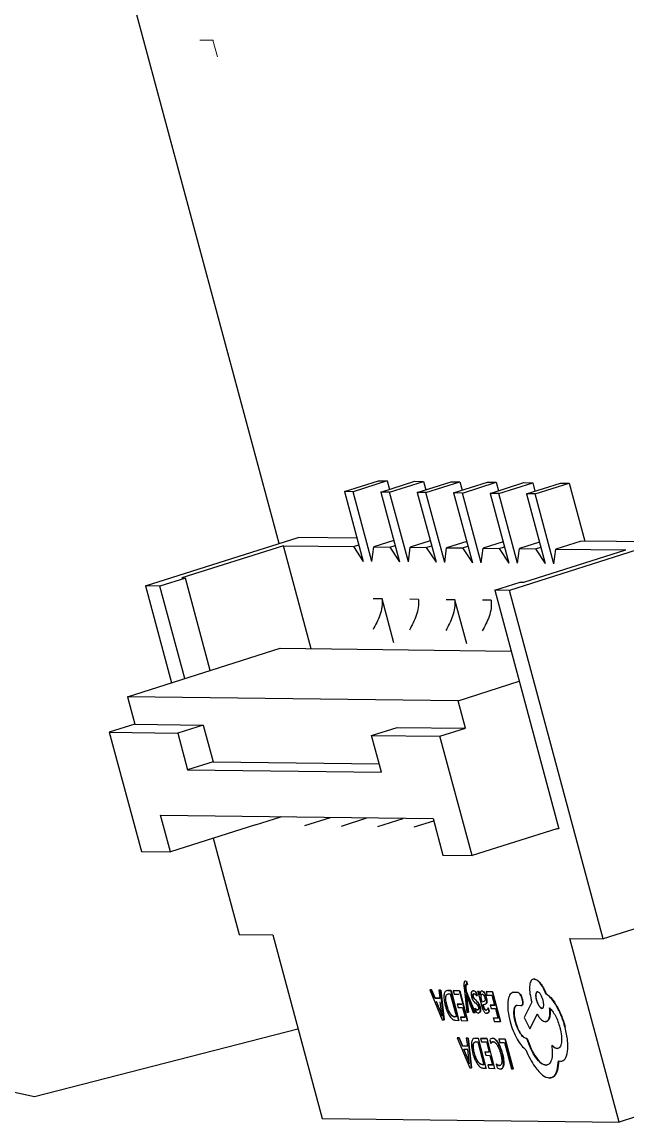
# Model space of a CAD drawing. Header units: millimetres. Extents: x 15 to 1184, y 5 to 836.
# Drawn here: x 775.05 to 778.21, y 663.12 to 668.87 of the extents above; entities that cross this region are included whole.
import ezdxf

# ---------------------------------------------------------------- set-up
doc = ezdxf.new("R2010")
doc.units = ezdxf.units.MM
doc.header["$PDSIZE"] = -1
doc.layers.get('0').update_dxf_attribs({"lineweight": 18})

msp = doc.modelspace()

# ---------------------------------------------------------------- linework, layer by layer
at = {"color": 7, "linetype": 'Continuous', "lineweight": 25}
for p, q in [((776.3925, 666.143), (775.4284, 669.7243)), ((776.7335, 666.4143), (776.911, 666.4706)), ((776.9567, 666.47), (776.7792, 666.4138)), ((776.911, 666.4706), (776.9567, 666.47)), ((776.9239, 666.412), (777.1015, 666.4683)), ((776.9567, 666.47), (776.9685, 666.4262)), ((776.9696, 666.4115), (777.1472, 666.4677)), ((777.1015, 666.4683), (777.1472, 666.4677)), ((777.1143, 666.4097), (777.2919, 666.4659)), ((777.1472, 666.4677), (777.159, 666.4238)), ((777.16, 666.4091), (777.3376, 666.4654)), ((777.2919, 666.4659), (777.3376, 666.4654)), ((777.3048, 666.4074), (777.4823, 666.4636)), ((777.3376, 666.4654), (777.3494, 666.4215)), ((777.3505, 666.4068), (777.528, 666.4631)), ((777.4823, 666.4636), (777.528, 666.4631)), ((777.4952, 666.405), (777.6728, 666.4613)), ((777.528, 666.4631), (777.5399, 666.4192)), ((777.5409, 666.4045), (777.7185, 666.4607)), ((777.6728, 666.4613), (777.7185, 666.4607)), ((777.6857, 666.4027), (777.8632, 666.459)), ((777.7185, 666.4607), (777.7303, 666.4168)), ((777.7314, 666.4021), (777.9089, 666.4584)), ((777.8632, 666.459), (777.9089, 666.4584)), ((777.9089, 666.4584), (777.9904, 666.1559)), ((776.7335, 666.4143), (776.8316, 666.0497)), ((776.7792, 666.4138), (776.7335, 666.4143)), ((776.8773, 666.0491), (776.7792, 666.4138)), ((776.9239, 666.412), (777.0221, 666.0474)), ((776.9696, 666.4115), (776.9239, 666.412)), ((777.0678, 666.0468), (776.9696, 666.4115)), ((777.1143, 666.4097), (777.2125, 666.045)), ((777.16, 666.4091), (777.1143, 666.4097)), ((777.2582, 666.0445), (777.16, 666.4091)), ((777.3048, 666.4074), (777.4029, 666.0427)), ((777.3505, 666.4068), (777.3048, 666.4074)), ((777.4487, 666.0421), (777.3505, 666.4068)), ((777.4952, 666.405), (777.5934, 666.0404)), ((777.5409, 666.4045), (777.4952, 666.405)), ((777.6391, 666.0398), (777.5409, 666.4045)), ((777.6857, 666.4027), (777.7838, 666.038)), ((777.7314, 666.4021), (777.6857, 666.4027)), ((777.8295, 666.0375), (777.7314, 666.4021)), ((775.6919, 665.9211), (776.4909, 666.1742)), ((776.4148, 666.1313), (775.8822, 665.9626)), ((776.5598, 665.5929), (776.4148, 666.1313)), ((776.4148, 666.1313), (776.7805, 666.1268)), ((776.7991, 666.1704), (776.4909, 666.1742)), ((776.7805, 666.1268), (776.8085, 666.1357)), ((776.9921, 666.1588), (776.8871, 666.1255)), ((776.9709, 666.1245), (776.9989, 666.1334)), ((777.1825, 666.1564), (777.0776, 666.1232)), ((777.1614, 666.1222), (777.1894, 666.131)), ((777.373, 666.1541), (777.268, 666.1209)), ((777.3518, 666.1198), (777.3798, 666.1287)), ((777.5634, 666.1518), (777.4585, 666.1185)), ((778.3953, 666.1509), (777.5963, 665.8978)), ((777.7538, 666.1495), (777.6489, 666.1162)), ((777.9725, 666.1561), (777.8393, 666.1139)), ((778.3953, 666.1509), (777.9725, 666.1561)), ((776.7805, 666.1268), (776.8316, 666.0497)), ((776.8773, 666.0491), (776.8871, 666.1255)), ((776.8871, 666.1255), (776.9709, 666.1245)), ((776.9709, 666.1245), (777.0221, 666.0474)), ((777.0678, 666.0468), (777.0776, 666.1232)), ((777.0776, 666.1232), (777.1614, 666.1222)), ((777.1614, 666.1222), (777.2125, 666.045)), ((777.2582, 666.0445), (777.268, 666.1209)), ((777.268, 666.1209), (777.3518, 666.1198)), ((777.3518, 666.1198), (777.4029, 666.0427)), ((777.4487, 666.0421), (777.4585, 666.1185)), ((777.4585, 666.1185), (777.5423, 666.1175)), ((777.5423, 666.1175), (777.5702, 666.1264)), ((777.5423, 666.1175), (777.5934, 666.0404)), ((777.6391, 666.0398), (777.6489, 666.1162)), ((777.6489, 666.1162), (777.7327, 666.1152)), ((777.6723, 665.9407), (778.205, 666.1094)), ((777.7327, 666.1152), (777.7607, 666.1241)), ((777.7327, 666.1152), (777.7838, 666.038)), ((777.8295, 666.0375), (777.8393, 666.1139)), ((777.8393, 666.1139), (778.205, 666.1094)), ((775.9012, 665.9623), (775.768, 665.9201)), ((775.8822, 665.9626), (775.9012, 665.9623)), ((776.0313, 665.4792), (775.9012, 665.9623)), ((775.6919, 665.9211), (775.8281, 665.4149)), ((775.768, 665.9201), (775.6919, 665.9211)), ((775.8981, 665.437), (775.768, 665.9201)), ((777.5201, 665.8987), (777.6533, 665.9409)), ((777.5201, 665.8987), (777.8559, 664.6512)), ((777.5963, 665.8978), (777.5201, 665.8987)), ((778.0871, 664.0745), (777.5963, 665.8978)), ((777.6533, 665.9409), (777.6723, 665.9407)), ((776.9301, 665.8531), (776.8844, 665.8536)), ((776.992, 665.623), (776.9301, 665.8531)), ((777.1206, 665.8508), (777.0748, 665.8513)), ((777.311, 665.8484), (777.2653, 665.849)), ((777.3729, 665.6184), (777.311, 665.8484)), ((777.5014, 665.8461), (777.4557, 665.8467)), ((775.5973, 665.3418), (776.3964, 665.5949)), ((776.3964, 665.5949), (777.6059, 665.5801)), ((777.3277, 665.3206), (777.6484, 665.4222)), ((777.3277, 665.3206), (775.5973, 665.3418)), ((775.5973, 665.3418), (775.6361, 665.1978)), ((777.3664, 665.1767), (777.3277, 665.3206)), ((775.6361, 665.1978), (775.5029, 665.1556)), ((775.5029, 665.1556), (775.6708, 664.5319)), ((775.5029, 665.1556), (775.8609, 665.1513)), ((775.6361, 665.1978), (775.9941, 665.1934)), ((775.9941, 665.1934), (775.8609, 665.1513)), ((775.8609, 665.1513), (775.9126, 664.9593)), ((775.9941, 665.1934), (776.0458, 665.0015)), ((776.8752, 665.1389), (777.0084, 665.181)), ((777.0084, 665.181), (777.3664, 665.1767)), ((777.2332, 665.1345), (777.3664, 665.1767)), ((776.9269, 664.9469), (776.8752, 665.1389)), ((776.8752, 665.1389), (777.2332, 665.1345)), ((777.4012, 664.5107), (777.2332, 665.1345)), ((776.0458, 665.0015), (775.9126, 664.9593)), ((776.0458, 665.0015), (776.9151, 664.9909)), ((775.9126, 664.9593), (776.9269, 664.9469)), ((775.7715, 664.7219), (777.1971, 664.7045)), ((775.8232, 664.53), (775.7715, 664.7219)), ((776.2671, 664.6706), (776.4003, 664.7128)), ((776.4003, 664.7128), (776.4046, 664.7142)), ((776.4691, 664.712), (776.4003, 664.7128)), ((776.5267, 664.6675), (776.6598, 664.7096)), ((776.7171, 664.6651), (776.8503, 664.7073)), ((776.9075, 664.6628), (777.0407, 664.705)), ((777.098, 664.6605), (777.2003, 664.6929)), ((777.1971, 664.7045), (777.2488, 664.5126)), ((776.2671, 664.6706), (775.8232, 664.53)), ((777.8451, 664.6513), (777.4012, 664.5107)), ((777.8451, 664.6513), (777.855, 664.6545)), ((777.8559, 664.6512), (777.8451, 664.6513)), ((776.0472, 664.601), (776.1827, 664.0978)), ((775.6708, 664.5319), (775.8232, 664.53)), ((777.2488, 664.5126), (777.4012, 664.5107)), ((778.8861, 664.3276), (778.0871, 664.0745)), ((776.1827, 664.0978), (776.3579, 664.0956)), ((776.3579, 664.0956), (776.6162, 663.136)), ((777.9119, 664.0766), (778.0871, 664.0745)), ((778.1702, 663.117), (777.9119, 664.0766)), ((777.3651, 663.8544), (777.3642, 663.8541)), ((777.3713, 663.8526), (777.3659, 663.8543)), ((777.3709, 663.8376), (777.376, 663.8352)), ((777.376, 663.8352), (777.3713, 663.8526)), ((777.3722, 663.8529), (777.3768, 663.8355)), ((777.7256, 663.8647), (777.7264, 663.865)), ((777.18, 663.8078), (777.1809, 663.8081)), ((777.18, 663.8078), (777.2453, 663.651)), ((777.1889, 663.8075), (777.18, 663.8078)), ((777.1809, 663.8081), (777.1897, 663.8078)), ((777.1889, 663.8075), (777.1897, 663.8078)), ((777.2066, 663.7647), (777.1889, 663.8075)), ((777.1897, 663.8078), (777.2075, 663.7649)), ((777.2271, 663.8064), (777.228, 663.8067)), ((777.2271, 663.8064), (777.2325, 663.7639)), ((777.236, 663.8061), (777.2271, 663.8064)), ((777.228, 663.8067), (777.2369, 663.8064)), ((777.236, 663.8061), (777.2369, 663.8064)), ((777.2539, 663.6507), (777.236, 663.8061)), ((777.2369, 663.8064), (777.2548, 663.651)), ((777.2636, 663.7715), (777.2645, 663.7718)), ((777.2739, 663.8053), (777.273, 663.805)), ((777.2901, 663.8045), (777.273, 663.805)), ((777.2739, 663.8053), (777.291, 663.8048)), ((777.2778, 663.7872), (777.2869, 663.787)), ((777.2869, 663.787), (777.3189, 663.6666)), ((777.2901, 663.8045), (777.291, 663.8048)), ((777.3317, 663.6484), (777.2901, 663.8045)), ((777.291, 663.8048), (777.3326, 663.6487)), ((777.3019, 663.8042), (777.3028, 663.8044)), ((777.3354, 663.8032), (777.3019, 663.8042)), ((777.3019, 663.8042), (777.3067, 663.7864)), ((777.3028, 663.8044), (777.3363, 663.8034)), ((777.3067, 663.7864), (777.3321, 663.7856)), ((777.3354, 663.8032), (777.3363, 663.8034)), ((777.377, 663.647), (777.3354, 663.8032)), ((777.3363, 663.8034), (777.3779, 663.6473)), ((777.3595, 663.8191), (777.3735, 663.6914)), ((777.3671, 663.8221), (777.368, 663.8224)), ((777.3691, 663.8019), (777.3671, 663.8221)), ((777.368, 663.8224), (777.37, 663.8022)), ((777.3691, 663.8019), (777.37, 663.8022)), ((777.4162, 663.6901), (777.3691, 663.8019)), ((777.3714, 663.7748), (777.3699, 663.7838)), ((777.37, 663.8022), (777.4171, 663.6904)), ((777.3701, 663.7837), (777.3735, 663.7745)), ((777.3708, 663.784), (777.3723, 663.775)), ((777.3714, 663.7748), (777.3723, 663.775)), ((777.3816, 663.6912), (777.3714, 663.7748)), ((777.3723, 663.775), (777.3825, 663.6914)), ((777.3735, 663.7745), (777.4075, 663.6904)), ((777.4061, 663.7728), (777.407, 663.7731)), ((777.4078, 663.8036), (777.4087, 663.8039)), ((777.4113, 663.7877), (777.4122, 663.7879)), ((777.4216, 663.7967), (777.4225, 663.797)), ((777.427, 663.7765), (777.4216, 663.7967)), ((777.4225, 663.797), (777.4279, 663.7768)), ((777.4279, 663.7768), (777.427, 663.7765)), ((777.4312, 663.8003), (777.432, 663.8006)), ((777.439, 663.8001), (777.4312, 663.8003)), ((777.4312, 663.8003), (777.4503, 663.7285)), ((777.432, 663.8006), (777.4398, 663.8003)), ((777.439, 663.8001), (777.4398, 663.8003)), ((777.4435, 663.7828), (777.439, 663.8001)), ((777.4398, 663.8003), (777.4444, 663.7831)), ((777.4483, 663.7774), (777.4492, 663.7777)), ((777.4521, 663.8023), (777.453, 663.8026)), ((777.4543, 663.7863), (777.4552, 663.7866)), ((777.4647, 663.7932), (777.4656, 663.7935)), ((777.4744, 663.799), (777.4752, 663.7993)), ((777.5078, 663.798), (777.4744, 663.799)), ((777.4744, 663.799), (777.4791, 663.7812)), ((777.4748, 663.7694), (777.4757, 663.7696)), ((777.4752, 663.7993), (777.5087, 663.7983)), ((777.4791, 663.7812), (777.5045, 663.7804)), ((777.5045, 663.7804), (777.5185, 663.7279)), ((777.5078, 663.798), (777.5087, 663.7983)), ((777.5494, 663.6419), (777.5078, 663.798)), ((777.5087, 663.7983), (777.5503, 663.6421)), ((777.6154, 663.7953), (777.6162, 663.7956)), ((777.6415, 663.7945), (777.6154, 663.7953)), ((777.6162, 663.7956), (777.6424, 663.7948)), ((777.6415, 663.7945), (777.6424, 663.7948)), ((777.7446, 663.7984), (777.7437, 663.7981)), ((777.7877, 663.7879), (777.7886, 663.7882)), ((777.2066, 663.7647), (777.2075, 663.7649)), ((777.2325, 663.7639), (777.2066, 663.7647)), ((777.2075, 663.7649), (777.2334, 663.7642)), ((777.2138, 663.7469), (777.2405, 663.6818)), ((777.2413, 663.682), (777.2147, 663.7472)), ((777.2426, 663.6817), (777.2347, 663.7463)), ((777.2691, 663.7263), (777.27, 663.7266)), ((777.3238, 663.7337), (777.3247, 663.734)), ((777.3238, 663.7337), (777.3286, 663.7159)), ((777.3461, 663.7331), (777.3238, 663.7337)), ((777.3247, 663.734), (777.347, 663.7334)), ((777.3286, 663.7159), (777.3509, 663.7152)), ((777.3509, 663.7152), (777.3642, 663.6652)), ((777.411, 663.7622), (777.4118, 663.7625)), ((777.4218, 663.752), (777.411, 663.7622)), ((777.4118, 663.7625), (777.4227, 663.7522)), ((777.4167, 663.7113), (777.4176, 663.7116)), ((777.4167, 663.7113), (777.4218, 663.6923)), ((777.4201, 663.7379), (777.4302, 663.7281)), ((777.4218, 663.752), (777.4227, 663.7522)), ((777.4353, 663.7369), (777.4362, 663.7372)), ((777.4422, 663.7192), (777.4431, 663.7195)), ((777.451, 663.7548), (777.4519, 663.7551)), ((777.4539, 663.7441), (777.451, 663.7548)), ((777.4547, 663.7444), (777.4519, 663.7551)), ((777.4633, 663.7473), (777.4539, 663.7441)), ((777.4578, 663.7292), (777.4698, 663.7334)), ((777.4578, 663.7292), (777.4587, 663.7295)), ((777.4707, 663.7337), (777.4587, 663.7295)), ((777.4698, 663.7334), (777.4707, 663.7337)), ((777.4851, 663.7147), (777.486, 663.7149)), ((777.4902, 663.6957), (777.4851, 663.7147)), ((777.486, 663.7149), (777.4911, 663.6959)), ((777.4963, 663.7286), (777.4972, 663.7289)), ((777.4963, 663.7286), (777.501, 663.7107)), ((777.5185, 663.7279), (777.4963, 663.7286)), ((777.4972, 663.7289), (777.5194, 663.7282)), ((777.6361, 663.7275), (777.6369, 663.7278)), ((777.6361, 663.7275), (777.656, 663.7269)), ((777.656, 663.7269), (777.6589, 663.7257)), ((777.6589, 663.7257), (777.6598, 663.726)), ((777.6635, 663.7597), (777.6644, 663.76)), ((777.7138, 663.7439), (777.6737, 663.6636)), ((777.7109, 663.755), (777.7138, 663.7439)), ((777.7668, 663.7115), (777.7677, 663.7118)), ((777.8373, 663.7336), (777.8382, 663.7339)), ((777.2445, 663.6708), (777.2405, 663.6818)), ((777.2445, 663.6708), (777.2426, 663.6817)), ((777.2876, 663.6821), (777.2885, 663.6824)), ((777.3095, 663.6669), (777.3104, 663.6671)), ((777.3189, 663.6666), (777.3095, 663.6669)), ((777.3188, 663.6669), (777.3104, 663.6671)), ((777.3401, 663.666), (777.341, 663.6662)), ((777.3401, 663.666), (777.3449, 663.648)), ((777.3642, 663.6652), (777.3401, 663.666)), ((777.341, 663.6662), (777.3651, 663.6655)), ((777.3735, 663.6914), (777.3816, 663.6912)), ((777.3825, 663.6914), (777.3816, 663.6912)), ((777.4075, 663.6904), (777.4162, 663.6901)), ((777.4162, 663.6901), (777.4171, 663.6904)), ((777.4218, 663.6923), (777.4336, 663.6871)), ((777.4301, 663.7029), (777.431, 663.7032)), ((777.4436, 663.6956), (777.4445, 663.6958)), ((777.4741, 663.7016), (777.475, 663.7019)), ((777.4911, 663.6959), (777.4902, 663.6957)), ((777.501, 663.7107), (777.5233, 663.71)), ((777.5126, 663.6608), (777.5135, 663.6611)), ((777.5126, 663.6608), (777.5174, 663.6428)), ((777.5366, 663.6601), (777.5126, 663.6608)), ((777.5135, 663.6611), (777.5375, 663.6603)), ((777.5233, 663.71), (777.5366, 663.6601)), ((777.6737, 663.6636), (777.7031, 663.6044)), ((777.7031, 663.6044), (777.7417, 663.6803)), ((777.7426, 663.6806), (777.704, 663.6047)), ((775.1114, 663.2496), (776.4901, 663.6045)), ((777.2453, 663.651), (777.2539, 663.6507)), ((777.2539, 663.6507), (777.2548, 663.651)), ((777.314, 663.6489), (777.3317, 663.6484)), ((777.3317, 663.6484), (777.3326, 663.6487)), ((777.3449, 663.648), (777.377, 663.647)), ((777.377, 663.647), (777.3779, 663.6473)), ((777.5174, 663.6428), (777.5494, 663.6419)), ((777.5494, 663.6419), (777.5503, 663.6421)), ((777.6272, 663.6419), (777.6281, 663.6422)), ((777.7031, 663.6044), (777.704, 663.6047)), ((777.7903, 663.6423), (777.7912, 663.6426)), ((777.3239, 663.5578), (777.3248, 663.5581)), ((777.3239, 663.5578), (777.3892, 663.401)), ((777.3328, 663.5575), (777.3239, 663.5578)), ((777.3248, 663.5581), (777.3337, 663.5578)), ((777.3328, 663.5575), (777.3337, 663.5578)), ((777.3505, 663.5146), (777.3328, 663.5575)), ((777.3337, 663.5578), (777.3514, 663.5149)), ((777.3711, 663.5564), (777.372, 663.5567)), ((777.3711, 663.5564), (777.3765, 663.5139)), ((777.38, 663.5561), (777.3711, 663.5564)), ((777.372, 663.5567), (777.3808, 663.5564)), ((777.38, 663.5561), (777.3808, 663.5564)), ((777.3978, 663.4007), (777.38, 663.5561)), ((777.3808, 663.5564), (777.3987, 663.401)), ((777.4179, 663.5553), (777.417, 663.555)), ((777.4341, 663.5545), (777.417, 663.555)), ((777.4179, 663.5553), (777.435, 663.5548)), ((777.4341, 663.5545), (777.435, 663.5548)), ((777.4757, 663.3984), (777.4341, 663.5545)), ((777.4459, 663.5541), (777.4468, 663.5544)), ((777.4794, 663.5531), (777.4459, 663.5541)), ((777.4459, 663.5541), (777.4506, 663.5363)), ((777.4468, 663.5544), (777.4802, 663.5534)), ((777.4794, 663.5531), (777.4802, 663.5534)), ((777.5209, 663.397), (777.4794, 663.5531)), ((777.4935, 663.5463), (777.4987, 663.527)), ((777.5084, 663.5549), (777.5092, 663.5552)), ((777.541, 663.5513), (777.5419, 663.5516)), ((777.5738, 663.5503), (777.541, 663.5513)), ((777.541, 663.5513), (777.5457, 663.5335)), ((777.5419, 663.5516), (777.5747, 663.5506)), ((777.5738, 663.5503), (777.5747, 663.5506)), ((777.6154, 663.3942), (777.5738, 663.5503)), ((777.5747, 663.5506), (777.6163, 663.3945)), ((777.6848, 663.5543), (777.6857, 663.5546)), ((777.6884, 663.5542), (777.6848, 663.5543)), ((777.6857, 663.5546), (777.6893, 663.5544)), ((777.6884, 663.5542), (777.6893, 663.5544)), ((777.3505, 663.5146), (777.3514, 663.5149)), ((777.3765, 663.5139), (777.3505, 663.5146)), ((777.3514, 663.5149), (777.3774, 663.5141)), ((777.3786, 663.4963), (777.3577, 663.4969)), ((777.3577, 663.4969), (777.3844, 663.4318)), ((777.3853, 663.432), (777.3586, 663.4972)), ((777.3866, 663.4317), (777.3786, 663.4963)), ((777.4076, 663.5215), (777.4085, 663.5218)), ((777.4218, 663.5372), (777.4308, 663.5369)), ((777.4308, 663.5369), (777.4629, 663.4166)), ((777.4506, 663.5363), (777.4761, 663.5356)), ((777.4678, 663.4837), (777.4687, 663.484)), ((777.4678, 663.4837), (777.4725, 663.4659)), ((777.49, 663.4831), (777.4678, 663.4837)), ((777.4687, 663.484), (777.4909, 663.4833)), ((777.4761, 663.5356), (777.49, 663.4831)), ((777.4987, 663.527), (777.4996, 663.5273)), ((777.5354, 663.5329), (777.5363, 663.5332)), ((777.5457, 663.5335), (777.5705, 663.5328)), ((777.5705, 663.5328), (777.6074, 663.3944)), ((777.8183, 663.5183), (777.8191, 663.5186)), ((777.8462, 663.501), (777.847, 663.5013)), ((777.3885, 663.4208), (777.3844, 663.4318)), ((777.3885, 663.4208), (777.3866, 663.4317)), ((777.413, 663.4763), (777.4139, 663.4765)), ((777.4316, 663.4321), (777.4325, 663.4324)), ((777.4725, 663.4659), (777.4948, 663.4652)), ((777.4948, 663.4652), (777.5081, 663.4152)), ((777.5584, 663.4763), (777.5593, 663.4765)), ((777.8471, 663.3886), (777.8536, 663.4369)), ((777.8545, 663.4372), (777.848, 663.3889)), ((777.8536, 663.4369), (777.8643, 663.4344)), ((777.3892, 663.401), (777.3978, 663.4007)), ((777.3978, 663.4007), (777.3987, 663.401)), ((777.4535, 663.4169), (777.4544, 663.4171)), ((777.4629, 663.4166), (777.4535, 663.4169)), ((777.4628, 663.4169), (777.4544, 663.4171)), ((777.4579, 663.3989), (777.4757, 663.3984)), ((777.4757, 663.3984), (777.4766, 663.3987)), ((777.4841, 663.4159), (777.485, 663.4162)), ((777.4841, 663.4159), (777.4889, 663.398)), ((777.5081, 663.4152), (777.4841, 663.4159)), ((777.485, 663.4162), (777.509, 663.4155)), ((777.4889, 663.398), (777.5209, 663.397)), ((777.5209, 663.397), (777.5218, 663.3973)), ((777.5268, 663.4215), (777.5277, 663.4218)), ((777.5268, 663.4215), (777.5324, 663.4004)), ((777.5324, 663.4004), (777.5489, 663.3936)), ((777.5439, 663.4118), (777.5448, 663.4121)), ((777.5656, 663.4159), (777.5665, 663.4162)), ((777.6074, 663.3944), (777.6154, 663.3942)), ((777.6154, 663.3942), (777.6163, 663.3945)), ((777.7873, 663.4136), (777.7882, 663.4138)), ((777.8471, 663.3886), (777.848, 663.3889)), ((778.4628, 663.2097), (778.1702, 663.117)), ((776.6162, 663.136), (778.1702, 663.117))]:
    msp.add_line(p, q, dxfattribs=at)
at = {"color": 7, "linetype": 'Continuous'}
for q in [(775.9765, 668.7761), (776.0683, 668.689)]:
    msp.add_line((776.0451, 668.7753), q, dxfattribs=at)
at = {"color": 7, "linetype": 'Continuous', "lineweight": 25}
msp.add_lwpolyline([(772.5976, 665.9481), (772.826, 665.4832), (773.4039, 664.5202), (774.0046, 663.7975), (774.587, 663.3641), (775.1114, 663.2496)], dxfattribs=at)
for points, knots in [([(776.9301, 665.8531), (776.9304, 665.839), (776.9309, 665.8101), (776.9162, 665.7545), (776.8961, 665.7173), (776.8829, 665.6928)], [0, 0, 0, 0, 0.042025, 0.0860217, 0.1706424, 0.1706424, 0.1706424, 0.1706424]), ([(777.1206, 665.8508), (777.1208, 665.8367), (777.1214, 665.8078), (777.1067, 665.7522), (777.0865, 665.715), (777.0733, 665.6905)], [0, 0, 0, 0, 0.042025, 0.0860217, 0.1706424, 0.1706424, 0.1706424, 0.1706424]), ([(777.311, 665.8484), (777.3113, 665.8343), (777.3118, 665.8055), (777.2971, 665.7499), (777.277, 665.7126), (777.2637, 665.6881)], [0, 0, 0, 0, 0.042025, 0.0860217, 0.1706424, 0.1706424, 0.1706424, 0.1706424]), ([(777.5014, 665.8461), (777.5017, 665.832), (777.5022, 665.8031), (777.4875, 665.7476), (777.4674, 665.7103), (777.4542, 665.6858)], [0, 0, 0, 0, 0.042025, 0.0860217, 0.1706424, 0.1706424, 0.1706424, 0.1706424]), ([(777.3659, 663.8543), (777.3643, 663.8539), (777.3612, 663.8531), (777.3588, 663.8456), (777.3581, 663.8341), (777.359, 663.8244), (777.3595, 663.8191)], [0, 0, 0, 0, 0.00856131, 0.01728749, 0.02725139, 0.0391969, 0.0391969, 0.0391969, 0.0391969]), ([(777.3671, 663.8221), (777.367, 663.8244), (777.3667, 663.8286), (777.3673, 663.8336), (777.3686, 663.8369), (777.3702, 663.8373), (777.3709, 663.8376)], [0, 0, 0, 0, 0.00500328, 0.00936002, 0.01339239, 0.01749965, 0.01749965, 0.01749965, 0.01749965]), ([(777.3718, 663.8378), (777.3711, 663.8376), (777.3695, 663.8371), (777.3682, 663.8339), (777.3676, 663.8289), (777.3679, 663.8246), (777.368, 663.8224)], [0, 0, 0, 0, 0.00410726, 0.00813963, 0.01249636, 0.01749965, 0.01749965, 0.01749965, 0.01749965]), ([(777.7256, 663.8647), (777.7201, 663.8634), (777.7092, 663.8607), (777.7019, 663.8346), (777.701, 663.7987), (777.7076, 663.7695), (777.7109, 663.755)], [0, 0, 0, 0, 0.0311983, 0.0623377, 0.0936448, 0.124644, 0.124644, 0.124644, 0.124644]), ([(777.7877, 663.7879), (777.7831, 663.7986), (777.7739, 663.82), (777.7572, 663.8442), (777.7403, 663.8613), (777.7305, 663.8636), (777.7256, 663.8647)], [0, 0, 0, 0, 0.025644, 0.0511847, 0.0774053, 0.1034831, 0.1034831, 0.1034831, 0.1034831]), ([(777.7264, 663.865), (777.7314, 663.8638), (777.7412, 663.8616), (777.7581, 663.8445), (777.7748, 663.8202), (777.784, 663.7989), (777.7886, 663.7882)], [0, 0, 0, 0, 0.0260778, 0.0522983, 0.0778391, 0.1034831, 0.1034831, 0.1034831, 0.1034831]), ([(777.2547, 663.7839), (777.2542, 663.7801), (777.2534, 663.7726), (777.2544, 663.7535), (777.2582, 663.7371), (777.2608, 663.726)], [0, 0, 0, 0, 0.0143234, 0.02846336, 0.05873655, 0.05873655, 0.05873655, 0.05873655]), ([(777.273, 663.805), (777.2687, 663.8043), (777.2623, 663.8031), (777.2569, 663.7938), (777.2554, 663.7872), (777.2547, 663.7839)], [0, 0, 0, 0, 0.01652842, 0.02419691, 0.03184908, 0.03184908, 0.03184908, 0.03184908]), ([(777.2691, 663.7263), (777.267, 663.7351), (777.264, 663.7478), (777.2629, 663.7628), (777.2634, 663.7686), (777.2636, 663.7715)], [0, 0, 0, 0, 0.02420495, 0.03512971, 0.04588699, 0.04588699, 0.04588699, 0.04588699]), ([(777.2636, 663.7715), (777.2641, 663.774), (777.2652, 663.779), (777.2694, 663.786), (777.2744, 663.7867), (777.2778, 663.7872)], [0, 0, 0, 0, 0.0055961, 0.01135332, 0.02429417, 0.02429417, 0.02429417, 0.02429417]), ([(777.27, 663.7266), (777.2679, 663.7354), (777.2648, 663.7482), (777.2637, 663.7632), (777.2643, 663.7689), (777.2645, 663.7718)], [0, 0, 0, 0, 0.0243685, 0.03524886, 0.04589873, 0.04589873, 0.04589873, 0.04589873]), ([(777.2645, 663.7718), (777.265, 663.7743), (777.2661, 663.7793), (777.2703, 663.7862), (777.2753, 663.787), (777.2787, 663.7875)], [0, 0, 0, 0, 0.0055961, 0.01135332, 0.02429417, 0.02429417, 0.02429417, 0.02429417]), ([(777.3972, 663.7951), (777.3969, 663.7936), (777.3963, 663.7906), (777.3962, 663.7848), (777.397, 663.7783), (777.3981, 663.7736), (777.3986, 663.7712)], [0, 0, 0, 0, 0.0062292, 0.01213357, 0.01804397, 0.0242903, 0.0242903, 0.0242903, 0.0242903]), ([(777.4078, 663.8036), (777.4055, 663.8034), (777.4011, 663.803), (777.3985, 663.7977), (777.3972, 663.7951)], [0, 0, 0, 0, 0.00813492, 0.0155151, 0.0155151, 0.0155151, 0.0155151]), ([(777.3986, 663.7712), (777.3997, 663.7677), (777.4017, 663.761), (777.4047, 663.7554), (777.4062, 663.7527)], [0, 0, 0, 0, 0.01030707, 0.02008344, 0.02008344, 0.02008344, 0.02008344]), ([(777.4061, 663.7728), (777.4059, 663.774), (777.4054, 663.7763), (777.405, 663.7795), (777.4051, 663.7821), (777.4057, 663.7851), (777.4078, 663.7874), (777.41, 663.7876), (777.4113, 663.7877)], [0, 0, 0, 0, 0.00221135, 0.00424958, 0.00623072, 0.00828053, 0.01299904, 0.01905117, 0.01905117, 0.01905117, 0.01905117]), ([(777.4122, 663.7879), (777.4109, 663.7879), (777.4087, 663.7877), (777.4066, 663.7854), (777.406, 663.7824), (777.4059, 663.7797), (777.4062, 663.7766), (777.4067, 663.7743), (777.407, 663.7731)], [0, 0, 0, 0, 0.00605197, 0.01077043, 0.01282025, 0.01480141, 0.01683966, 0.01905103, 0.01905103, 0.01905103, 0.01905103]), ([(777.411, 663.7622), (777.4105, 663.7629), (777.4095, 663.7643), (777.4082, 663.767), (777.407, 663.7698), (777.4064, 663.7718), (777.4061, 663.7728)], [0, 0, 0, 0, 0.00303301, 0.00592176, 0.00879594, 0.01178716, 0.01178716, 0.01178716, 0.01178716]), ([(777.407, 663.7731), (777.4073, 663.7721), (777.4079, 663.7701), (777.4091, 663.7672), (777.4104, 663.7646), (777.4114, 663.7632), (777.4118, 663.7625)], [0, 0, 0, 0, 0.00299121, 0.0058654, 0.00875415, 0.01178716, 0.01178716, 0.01178716, 0.01178716]), ([(777.4216, 663.7967), (777.4193, 663.7986), (777.4144, 663.8026), (777.4101, 663.8032), (777.4078, 663.8036)], [0, 0, 0, 0, 0.00767619, 0.01596361, 0.01596361, 0.01596361, 0.01596361]), ([(777.4087, 663.8039), (777.4109, 663.8035), (777.4153, 663.8028), (777.4202, 663.7989), (777.4225, 663.797)], [0, 0, 0, 0, 0.00829097, 0.0159636, 0.0159636, 0.0159636, 0.0159636]), ([(777.4113, 663.7877), (777.4137, 663.787), (777.4186, 663.7857), (777.4242, 663.7796), (777.427, 663.7765)], [0, 0, 0, 0, 0.00983637, 0.02001977, 0.02001977, 0.02001977, 0.02001977]), ([(777.4521, 663.8023), (777.4507, 663.8021), (777.4481, 663.8017), (777.4454, 663.7978), (777.4438, 663.7915), (777.4438, 663.7858), (777.4438, 663.7828)], [0, 0, 0, 0, 0.00615898, 0.01191662, 0.01770489, 0.0239494, 0.0239494, 0.0239494, 0.0239494]), ([(777.451, 663.7548), (777.45, 663.7591), (777.4481, 663.7674), (777.4482, 663.7742), (777.4483, 663.7774)], [0, 0, 0, 0, 0.01182939, 0.02298167, 0.02298167, 0.02298167, 0.02298167]), ([(777.4483, 663.7774), (777.4488, 663.78), (777.4499, 663.7851), (777.4528, 663.7859), (777.4543, 663.7863)], [0, 0, 0, 0, 0.00613959, 0.01243059, 0.01243059, 0.01243059, 0.01243059]), ([(777.4519, 663.7551), (777.4509, 663.7594), (777.449, 663.7677), (777.4491, 663.7745), (777.4492, 663.7777)], [0, 0, 0, 0, 0.01182939, 0.02298167, 0.02298167, 0.02298167, 0.02298167]), ([(777.4492, 663.7777), (777.4497, 663.7803), (777.4508, 663.7854), (777.4537, 663.7862), (777.4552, 663.7866)], [0, 0, 0, 0, 0.00613979, 0.01243026, 0.01243026, 0.01243026, 0.01243026]), ([(777.4647, 663.7932), (777.4626, 663.7957), (777.4581, 663.801), (777.4542, 663.8019), (777.4521, 663.8023)], [0, 0, 0, 0, 0.00774756, 0.01640121, 0.01640121, 0.01640121, 0.01640121]), ([(777.453, 663.8026), (777.455, 663.8021), (777.459, 663.8013), (777.4635, 663.796), (777.4656, 663.7935)], [0, 0, 0, 0, 0.0086549, 0.01640118, 0.01640118, 0.01640118, 0.01640118]), ([(777.4543, 663.7863), (777.4555, 663.786), (777.4578, 663.7856), (777.4604, 663.7825), (777.4616, 663.7811)], [0, 0, 0, 0, 0.004972713, 0.009441654, 0.009441654, 0.009441654, 0.009441654]), ([(777.4616, 663.7811), (777.4622, 663.7802), (777.4633, 663.7784), (777.4654, 663.7741), (777.4666, 663.7705), (777.4674, 663.768)], [0, 0, 0, 0, 0.00359393, 0.00709061, 0.0143571, 0.0143571, 0.0143571, 0.0143571]), ([(777.4748, 663.7694), (777.4734, 663.7739), (777.4714, 663.7806), (777.4677, 663.7885), (777.4657, 663.7916), (777.4647, 663.7932)], [0, 0, 0, 0, 0.01346914, 0.01973585, 0.02602289, 0.02602289, 0.02602289, 0.02602289]), ([(777.4656, 663.7935), (777.4666, 663.7919), (777.4685, 663.7887), (777.4723, 663.7809), (777.4743, 663.7742), (777.4757, 663.7696)], [0, 0, 0, 0, 0.00628704, 0.01255375, 0.02602289, 0.02602289, 0.02602289, 0.02602289]), ([(777.4698, 663.7334), (777.4717, 663.7344), (777.4752, 663.7362), (777.4777, 663.7427), (777.4781, 663.7495), (777.4776, 663.7576), (777.476, 663.7646), (777.4748, 663.7694)], [0, 0, 0, 0, 0.01166026, 0.02125689, 0.02571878, 0.0302204, 0.04010951, 0.04010951, 0.04010951, 0.04010951]), ([(777.4757, 663.7696), (777.4769, 663.7649), (777.4785, 663.7579), (777.479, 663.7498), (777.4786, 663.743), (777.4761, 663.7364), (777.4726, 663.7347), (777.4707, 663.7337)], [0, 0, 0, 0, 0.00988911, 0.01439073, 0.01885262, 0.02844925, 0.04010951, 0.04010951, 0.04010951, 0.04010951]), ([(777.6154, 663.7953), (777.6086, 663.7921), (777.5951, 663.7858), (777.5906, 663.7597), (777.5884, 663.7466)], [0, 0, 0, 0, 0.03091638, 0.06217682, 0.06217682, 0.06217682, 0.06217682]), ([(777.6635, 663.7597), (777.6621, 663.7641), (777.6594, 663.7728), (777.6535, 663.7838), (777.6472, 663.792), (777.6434, 663.7937), (777.6415, 663.7945)], [0, 0, 0, 0, 0.01084017, 0.02141737, 0.03220874, 0.04279291, 0.04279291, 0.04279291, 0.04279291]), ([(777.6424, 663.7948), (777.6443, 663.794), (777.6481, 663.7923), (777.6544, 663.7841), (777.6603, 663.7731), (777.663, 663.7644), (777.6644, 663.76)], [0, 0, 0, 0, 0.01058417, 0.02137554, 0.03195273, 0.04279291, 0.04279291, 0.04279291, 0.04279291]), ([(777.7437, 663.7981), (777.7416, 663.7975), (777.7374, 663.7963), (777.7349, 663.7879), (777.7343, 663.7794), (777.7348, 663.7695), (777.7371, 663.7582), (777.7404, 663.7468), (777.7447, 663.7358), (777.7499, 663.7262), (777.7553, 663.7187), (777.7607, 663.7131), (777.7643, 663.7122), (777.7668, 663.7115)], [0, 0, 0, 0, 0.0129841, 0.0259318, 0.0322776, 0.0384964, 0.0515264, 0.0579822, 0.0643018, 0.0775782, 0.083924, 0.0901428, 0.1031728, 0.1031728, 0.1031728, 0.1031728]), ([(777.7677, 663.7118), (777.7652, 663.7124), (777.7616, 663.7134), (777.7562, 663.719), (777.7508, 663.7264), (777.7455, 663.7361), (777.7413, 663.7471), (777.7379, 663.7585), (777.7357, 663.7698), (777.7352, 663.7797), (777.7358, 663.7881), (777.7383, 663.7966), (777.7425, 663.7978), (777.7446, 663.7984)], [0, 0, 0, 0, 0.01303, 0.0192488, 0.0255947, 0.038871, 0.0451906, 0.0516464, 0.0646764, 0.0708952, 0.0772411, 0.0901887, 0.1031728, 0.1031728, 0.1031728, 0.1031728]), ([(777.7668, 663.7115), (777.7689, 663.7121), (777.773, 663.7132), (777.7755, 663.7214), (777.7762, 663.7297), (777.7758, 663.7397), (777.7735, 663.7513), (777.7701, 663.7627), (777.7659, 663.7738), (777.7606, 663.7834), (777.7552, 663.7908), (777.7498, 663.7964), (777.7462, 663.7974), (777.7437, 663.7981)], [0, 0, 0, 0, 0.0127149, 0.025471, 0.0319091, 0.0382208, 0.0515048, 0.057956, 0.0642717, 0.0775427, 0.0838851, 0.0901005, 0.1031234, 0.1031234, 0.1031234, 0.1031234]), ([(777.8373, 663.7336), (777.829, 663.7459), (777.8123, 663.7706), (777.7959, 663.7821), (777.7877, 663.7879)], [0, 0, 0, 0, 0.03734753, 0.0747347, 0.0747347, 0.0747347, 0.0747347]), ([(777.7886, 663.7882), (777.7968, 663.7824), (777.8131, 663.7708), (777.8299, 663.7462), (777.8382, 663.7339)], [0, 0, 0, 0, 0.03738629, 0.07473469, 0.07473469, 0.07473469, 0.07473469]), ([(777.2608, 663.726), (777.2624, 663.7204), (777.2654, 663.7098), (777.2712, 663.6947), (777.2778, 663.6811), (777.2825, 663.6739), (777.2849, 663.6703)], [0, 0, 0, 0, 0.01626025, 0.03137976, 0.0460579, 0.06105594, 0.06105594, 0.06105594, 0.06105594]), ([(777.2876, 663.6821), (777.2859, 663.6848), (777.2823, 663.6903), (777.2754, 663.705), (777.2717, 663.7176), (777.2691, 663.7263)], [0, 0, 0, 0, 0.01119751, 0.02258892, 0.04822266, 0.04822266, 0.04822266, 0.04822266]), ([(777.2885, 663.6824), (777.2867, 663.6851), (777.2832, 663.6906), (777.2763, 663.7053), (777.2725, 663.7179), (777.27, 663.7266)], [0, 0, 0, 0, 0.01119766, 0.02258914, 0.04822265, 0.04822265, 0.04822265, 0.04822265]), ([(777.4062, 663.7527), (777.4082, 663.7499), (777.4128, 663.7436), (777.4174, 663.74), (777.4201, 663.7379)], [0, 0, 0, 0, 0.00877308, 0.02045084, 0.02045084, 0.02045084, 0.02045084]), ([(777.4301, 663.7029), (777.428, 663.7034), (777.4238, 663.7043), (777.419, 663.709), (777.4167, 663.7113)], [0, 0, 0, 0, 0.00835398, 0.01648594, 0.01648594, 0.01648594, 0.01648594]), ([(777.4176, 663.7116), (777.4199, 663.7093), (777.4247, 663.7046), (777.4289, 663.7037), (777.431, 663.7032)], [0, 0, 0, 0, 0.00813196, 0.01648594, 0.01648594, 0.01648594, 0.01648594]), ([(777.4353, 663.7369), (777.4334, 663.7396), (777.4289, 663.7461), (777.4244, 663.7498), (777.4218, 663.752)], [0, 0, 0, 0, 0.00850093, 0.02042725, 0.02042725, 0.02042725, 0.02042725]), ([(777.4227, 663.7522), (777.4253, 663.7501), (777.4298, 663.7464), (777.4343, 663.7399), (777.4362, 663.7372)], [0, 0, 0, 0, 0.0119258, 0.02042722, 0.02042722, 0.02042722, 0.02042722]), ([(777.4302, 663.7281), (777.4306, 663.7274), (777.4315, 663.726), (777.4331, 663.7226), (777.434, 663.7197), (777.4347, 663.7177)], [0, 0, 0, 0, 0.00279503, 0.00555524, 0.01140372, 0.01140372, 0.01140372, 0.01140372]), ([(777.4347, 663.7177), (777.4349, 663.7166), (777.4354, 663.7145), (777.4357, 663.7116), (777.4356, 663.7089), (777.4353, 663.7076), (777.4352, 663.7069)], [0, 0, 0, 0, 0.00273947, 0.00537375, 0.00805695, 0.01093533, 0.01093533, 0.01093533, 0.01093533]), ([(777.4422, 663.7192), (777.4413, 663.7224), (777.4394, 663.7288), (777.4366, 663.7342), (777.4353, 663.7369)], [0, 0, 0, 0, 0.0098376, 0.01907968, 0.01907968, 0.01907968, 0.01907968]), ([(777.4362, 663.7372), (777.4375, 663.7345), (777.4403, 663.729), (777.4421, 663.7227), (777.4431, 663.7195)], [0, 0, 0, 0, 0.00924389, 0.01907966, 0.01907966, 0.01907966, 0.01907966]), ([(777.4436, 663.6956), (777.4439, 663.6971), (777.4445, 663.7001), (777.4445, 663.7059), (777.4438, 663.7123), (777.4428, 663.7169), (777.4422, 663.7192)], [0, 0, 0, 0, 0.00624502, 0.01211082, 0.01790685, 0.02395333, 0.02395333, 0.02395333, 0.02395333]), ([(777.4431, 663.7195), (777.4437, 663.7171), (777.4447, 663.7126), (777.4454, 663.7061), (777.4454, 663.7004), (777.4448, 663.6974), (777.4445, 663.6958)], [0, 0, 0, 0, 0.00604647, 0.01184251, 0.0177083, 0.02395333, 0.02395333, 0.02395333, 0.02395333]), ([(777.4503, 663.7285), (777.4521, 663.7222), (777.4547, 663.7133), (777.4593, 663.7027), (777.4627, 663.6965), (777.4663, 663.6917), (777.4716, 663.6868), (777.4751, 663.6862), (777.4776, 663.6857)], [0, 0, 0, 0, 0.01504617, 0.02142889, 0.02739347, 0.03328757, 0.03947078, 0.053835, 0.053835, 0.053835, 0.053835]), ([(777.4741, 663.7016), (777.4727, 663.7019), (777.4706, 663.7024), (777.4676, 663.7056), (777.4654, 663.7087), (777.4634, 663.7127), (777.4606, 663.7195), (777.459, 663.7252), (777.4578, 663.7292)], [0, 0, 0, 0, 0.00839508, 0.01210793, 0.01575505, 0.01955977, 0.02372007, 0.0336529, 0.0336529, 0.0336529, 0.0336529]), ([(777.4587, 663.7295), (777.4599, 663.7255), (777.4615, 663.7198), (777.4643, 663.713), (777.4663, 663.709), (777.4685, 663.7059), (777.4715, 663.7027), (777.4736, 663.7022), (777.475, 663.7019)], [0, 0, 0, 0, 0.00993283, 0.01409314, 0.01789785, 0.02154498, 0.02525782, 0.0336529, 0.0336529, 0.0336529, 0.0336529]), ([(777.469, 663.7539), (777.4685, 663.7524), (777.4672, 663.7489), (777.4647, 663.7479), (777.4633, 663.7473)], [0, 0, 0, 0, 0.004002866, 0.0095411, 0.0095411, 0.0095411, 0.0095411]), ([(777.4674, 663.768), (777.468, 663.7653), (777.4689, 663.7613), (777.4692, 663.7567), (777.4691, 663.7548), (777.469, 663.7539)], [0, 0, 0, 0, 0.0075242, 0.01092767, 0.01425958, 0.01425958, 0.01425958, 0.01425958]), ([(777.4851, 663.7147), (777.4839, 663.7108), (777.4816, 663.7032), (777.4766, 663.7021), (777.4741, 663.7016)], [0, 0, 0, 0, 0.00999752, 0.01961451, 0.01961451, 0.01961451, 0.01961451]), ([(777.5884, 663.7466), (777.5877, 663.7312), (777.5865, 663.7003), (777.5955, 663.6612), (777.6001, 663.6416)], [0, 0, 0, 0, 0.0531729, 0.106563, 0.106563, 0.106563, 0.106563]), ([(777.6272, 663.6419), (777.6247, 663.6529), (777.6197, 663.6746), (777.6198, 663.702), (777.6247, 663.7223), (777.6323, 663.7258), (777.6361, 663.7275)], [0, 0, 0, 0, 0.02380101, 0.04719073, 0.07083858, 0.09430353, 0.09430353, 0.09430353, 0.09430353]), ([(777.6369, 663.7278), (777.6332, 663.7261), (777.6256, 663.7226), (777.6207, 663.7022), (777.6206, 663.6749), (777.6256, 663.6531), (777.6281, 663.6422)], [0, 0, 0, 0, 0.02346495, 0.04711281, 0.07050252, 0.09430353, 0.09430353, 0.09430353, 0.09430353]), ([(777.6589, 663.7257), (777.6606, 663.7262), (777.6632, 663.7268), (777.6651, 663.7311), (777.6663, 663.7369), (777.6664, 663.7463), (777.6645, 663.7553), (777.6635, 663.7597)], [0, 0, 0, 0, 0.0097148, 0.01436348, 0.0191207, 0.02866422, 0.03815924, 0.03815924, 0.03815924, 0.03815924]), ([(777.6644, 663.76), (777.6654, 663.7555), (777.6673, 663.7465), (777.6672, 663.7371), (777.666, 663.7314), (777.664, 663.7271), (777.6615, 663.7264), (777.6598, 663.726)], [0, 0, 0, 0, 0.00949501, 0.01903854, 0.02379576, 0.02844444, 0.03815924, 0.03815924, 0.03815924, 0.03815924]), ([(777.785, 663.6416), (777.7893, 663.6424), (777.798, 663.644), (777.8057, 663.6604), (777.8095, 663.6833), (777.8079, 663.7036), (777.8071, 663.7136)], [0, 0, 0, 0, 0.02152396, 0.04297163, 0.06413527, 0.08491293, 0.08491293, 0.08491293, 0.08491293]), ([(777.808, 663.7139), (777.8088, 663.7038), (777.8104, 663.6836), (777.8066, 663.6607), (777.7989, 663.6443), (777.7902, 663.6427), (777.7859, 663.6419)], [0, 0, 0, 0, 0.02077766, 0.0419413, 0.06338897, 0.08491293, 0.08491293, 0.08491293, 0.08491293]), ([(777.8071, 663.7136), (777.8122, 663.7083), (777.8224, 663.6978), (777.8374, 663.6727), (777.8511, 663.6433), (777.8576, 663.6215), (777.8609, 663.6107)], [0, 0, 0, 0, 0.0292876, 0.0581644, 0.0881562, 0.1177353, 0.1177353, 0.1177353, 0.1177353]), ([(777.8882, 663.6121), (777.8814, 663.6344), (777.8679, 663.6793), (777.8475, 663.7155), (777.8373, 663.7336)], [0, 0, 0, 0, 0.0661442, 0.1325499, 0.1325499, 0.1325499, 0.1325499]), ([(777.8382, 663.7339), (777.8484, 663.7158), (777.8688, 663.6796), (777.8823, 663.6347), (777.889, 663.6123)], [0, 0, 0, 0, 0.0664067, 0.1325495, 0.1325495, 0.1325495, 0.1325495]), ([(777.2849, 663.6703), (777.2899, 663.6642), (777.3003, 663.6515), (777.3093, 663.6498), (777.314, 663.6489)], [0, 0, 0, 0, 0.01843752, 0.03821837, 0.03821837, 0.03821837, 0.03821837]), ([(777.3095, 663.6669), (777.3059, 663.6674), (777.2992, 663.6685), (777.2913, 663.6777), (777.2876, 663.6821)], [0, 0, 0, 0, 0.0148765, 0.02827217, 0.02827217, 0.02827217, 0.02827217]), ([(777.3104, 663.6671), (777.3068, 663.6677), (777.3001, 663.6688), (777.2922, 663.678), (777.2885, 663.6824)], [0, 0, 0, 0, 0.01487612, 0.02827203, 0.02827203, 0.02827203, 0.02827203]), ([(777.4352, 663.7069), (777.4346, 663.7057), (777.4333, 663.7033), (777.4313, 663.7031), (777.4301, 663.7029)], [0, 0, 0, 0, 0.003383123, 0.007271326, 0.007271326, 0.007271326, 0.007271326]), ([(777.4336, 663.6871), (777.4358, 663.6874), (777.4399, 663.688), (777.4424, 663.6931), (777.4436, 663.6956)], [0, 0, 0, 0, 0.00771669, 0.01479145, 0.01479145, 0.01479145, 0.01479145]), ([(777.4445, 663.6958), (777.4433, 663.6934), (777.4408, 663.6883), (777.4367, 663.6877), (777.4345, 663.6873)], [0, 0, 0, 0, 0.00707476, 0.01479145, 0.01479145, 0.01479145, 0.01479145]), ([(777.4776, 663.6857), (777.4803, 663.686), (777.4855, 663.6866), (777.4886, 663.6927), (777.4902, 663.6957)], [0, 0, 0, 0, 0.00933395, 0.01811833, 0.01811833, 0.01811833, 0.01811833]), ([(777.4911, 663.6959), (777.4895, 663.693), (777.4864, 663.6869), (777.4812, 663.6863), (777.4785, 663.686)], [0, 0, 0, 0, 0.00878438, 0.01811833, 0.01811833, 0.01811833, 0.01811833]), ([(777.7417, 663.6803), (777.7455, 663.6744), (777.7528, 663.663), (777.7641, 663.6508), (777.7751, 663.6431), (777.7816, 663.6421), (777.785, 663.6416)], [0, 0, 0, 0, 0.01537996, 0.03010522, 0.04493542, 0.06061494, 0.06061494, 0.06061494, 0.06061494]), ([(777.6001, 663.6416), (777.6051, 663.6254), (777.6151, 663.5929), (777.6364, 663.5498), (777.6597, 663.514), (777.675, 663.5012), (777.6827, 663.4949)], [0, 0, 0, 0, 0.0427405, 0.0857746, 0.128932, 0.1716336, 0.1716336, 0.1716336, 0.1716336]), ([(777.6848, 663.5543), (777.68, 663.5555), (777.6727, 663.5574), (777.6618, 663.5688), (777.651, 663.5837), (777.6377, 663.6078), (777.6307, 663.6306), (777.6272, 663.6419)], [0, 0, 0, 0, 0.0275794, 0.0410556, 0.0550456, 0.0826493, 0.1098992, 0.1098992, 0.1098992, 0.1098992]), ([(777.6281, 663.6422), (777.6316, 663.6309), (777.6386, 663.6081), (777.6519, 663.584), (777.6627, 663.5691), (777.6736, 663.5576), (777.6809, 663.5558), (777.6857, 663.5546)], [0, 0, 0, 0, 0.0272499, 0.0548536, 0.0688436, 0.0823198, 0.1098992, 0.1098992, 0.1098992, 0.1098992]), ([(777.8609, 663.6107), (777.8642, 663.596), (777.8708, 663.5668), (777.8698, 663.531), (777.8624, 663.505), (777.8515, 663.5023), (777.8462, 663.501)], [0, 0, 0, 0, 0.0311661, 0.0622734, 0.0935481, 0.1245153, 0.1245153, 0.1245153, 0.1245153]), ([(777.9011, 663.4861), (777.9022, 663.5043), (777.9046, 663.5407), (777.8936, 663.5882), (777.8882, 663.6121)], [0, 0, 0, 0, 0.063815, 0.1279085, 0.1279085, 0.1279085, 0.1279085]), ([(777.417, 663.555), (777.4126, 663.5543), (777.4063, 663.5531), (777.4008, 663.5438), (777.3994, 663.5372), (777.3986, 663.5339)], [0, 0, 0, 0, 0.01652842, 0.02419691, 0.03184908, 0.03184908, 0.03184908, 0.03184908]), ([(777.5084, 663.5549), (777.5052, 663.5547), (777.4994, 663.5544), (777.4954, 663.5489), (777.4935, 663.5463)], [0, 0, 0, 0, 0.01021017, 0.01900456, 0.01900456, 0.01900456, 0.01900456]), ([(777.5354, 663.5329), (777.5332, 663.5363), (777.5286, 663.5429), (777.5191, 663.5524), (777.5127, 663.5539), (777.5084, 663.5549)], [0, 0, 0, 0, 0.00884277, 0.01762185, 0.03655543, 0.03655543, 0.03655543, 0.03655543]), ([(777.5092, 663.5552), (777.5136, 663.5542), (777.52, 663.5527), (777.5295, 663.5432), (777.534, 663.5365), (777.5363, 663.5332)], [0, 0, 0, 0, 0.01893358, 0.02771266, 0.03655543, 0.03655543, 0.03655543, 0.03655543]), ([(777.7873, 663.4136), (777.7792, 663.4156), (777.7629, 663.4198), (777.7348, 663.453), (777.7081, 663.4982), (777.6949, 663.5356), (777.6884, 663.5542)], [0, 0, 0, 0, 0.0453594, 0.090673, 0.1359004, 0.1805605, 0.1805605, 0.1805605, 0.1805605]), ([(777.6893, 663.5544), (777.6958, 663.5359), (777.7089, 663.4985), (777.7357, 663.4533), (777.7638, 663.4201), (777.7801, 663.4159), (777.7882, 663.4138)], [0, 0, 0, 0, 0.04466, 0.0898874, 0.1352011, 0.1805605, 0.1805605, 0.1805605, 0.1805605]), ([(777.3986, 663.5339), (777.3982, 663.5301), (777.3973, 663.5226), (777.3983, 663.5035), (777.4021, 663.4871), (777.4047, 663.476)], [0, 0, 0, 0, 0.0143234, 0.02846336, 0.05873655, 0.05873655, 0.05873655, 0.05873655]), ([(777.413, 663.4763), (777.411, 663.485), (777.4079, 663.4978), (777.4068, 663.5128), (777.4073, 663.5186), (777.4076, 663.5215)], [0, 0, 0, 0, 0.02420495, 0.03512971, 0.04588699, 0.04588699, 0.04588699, 0.04588699]), ([(777.4076, 663.5215), (777.4081, 663.524), (777.4091, 663.529), (777.4134, 663.5359), (777.4183, 663.5367), (777.4218, 663.5372)], [0, 0, 0, 0, 0.0055961, 0.01135332, 0.02429417, 0.02429417, 0.02429417, 0.02429417]), ([(777.4139, 663.4765), (777.4118, 663.4854), (777.4088, 663.4982), (777.4077, 663.5132), (777.4082, 663.5189), (777.4085, 663.5218)], [0, 0, 0, 0, 0.0243685, 0.03524886, 0.04589873, 0.04589873, 0.04589873, 0.04589873]), ([(777.4085, 663.5218), (777.409, 663.5242), (777.41, 663.5293), (777.4143, 663.5362), (777.4192, 663.537), (777.4227, 663.5375)], [0, 0, 0, 0, 0.0055961, 0.01135332, 0.02429417, 0.02429417, 0.02429417, 0.02429417]), ([(777.4987, 663.527), (777.5003, 663.53), (777.5037, 663.5361), (777.5091, 663.5367), (777.512, 663.537)], [0, 0, 0, 0, 0.00903703, 0.01876338, 0.01876338, 0.01876338, 0.01876338]), ([(777.5129, 663.5372), (777.51, 663.537), (777.5046, 663.5364), (777.5012, 663.5302), (777.4996, 663.5273)], [0, 0, 0, 0, 0.00972636, 0.01876338, 0.01876338, 0.01876338, 0.01876338]), ([(777.512, 663.537), (777.5152, 663.5362), (777.52, 663.535), (777.5272, 663.5276), (777.5306, 663.5226), (777.5324, 663.52)], [0, 0, 0, 0, 0.01410358, 0.02082856, 0.02771993, 0.02771993, 0.02771993, 0.02771993]), ([(777.5324, 663.52), (777.5341, 663.5171), (777.5376, 663.5111), (777.5442, 663.4962), (777.5478, 663.4838), (777.5503, 663.4753)], [0, 0, 0, 0, 0.01139653, 0.02298394, 0.04841552, 0.04841552, 0.04841552, 0.04841552]), ([(777.5584, 663.4763), (777.5553, 663.4871), (777.5506, 663.5028), (777.5421, 663.5216), (777.5376, 663.5292), (777.5354, 663.5329)], [0, 0, 0, 0, 0.0322152, 0.0469282, 0.06146086, 0.06146086, 0.06146086, 0.06146086]), ([(777.5363, 663.5332), (777.5385, 663.5295), (777.543, 663.5219), (777.5515, 663.503), (777.5561, 663.4873), (777.5593, 663.4765)], [0, 0, 0, 0, 0.01453266, 0.02924567, 0.06146086, 0.06146086, 0.06146086, 0.06146086]), ([(777.6827, 663.4949), (777.6898, 663.4787), (777.7044, 663.4456), (777.7213, 663.4197), (777.7299, 663.4065)], [0, 0, 0, 0, 0.0492574, 0.1005799, 0.1005799, 0.1005799, 0.1005799]), ([(777.8183, 663.5183), (777.8197, 663.5035), (777.8225, 663.4739), (777.8172, 663.4404), (777.806, 663.4171), (777.7936, 663.4147), (777.7873, 663.4136)], [0, 0, 0, 0, 0.0306109, 0.0608899, 0.0920918, 0.1234152, 0.1234152, 0.1234152, 0.1234152]), ([(777.8462, 663.501), (777.8419, 663.5018), (777.8332, 663.5035), (777.8233, 663.5134), (777.8183, 663.5183)], [0, 0, 0, 0, 0.01691186, 0.03423758, 0.03423758, 0.03423758, 0.03423758]), ([(777.8191, 663.5186), (777.8242, 663.5137), (777.8341, 663.5038), (777.8428, 663.5021), (777.847, 663.5013)], [0, 0, 0, 0, 0.01730089, 0.03423639, 0.03423639, 0.03423639, 0.03423639]), ([(777.8643, 663.4344), (777.8733, 663.4363), (777.8913, 663.4403), (777.8978, 663.4708), (777.9011, 663.4861)], [0, 0, 0, 0, 0.03708553, 0.07444012, 0.07444012, 0.07444012, 0.07444012]), ([(777.4047, 663.476), (777.4063, 663.4704), (777.4093, 663.4598), (777.4152, 663.4447), (777.4217, 663.4311), (777.4265, 663.4239), (777.4289, 663.4203)], [0, 0, 0, 0, 0.01626025, 0.03137976, 0.0460579, 0.06105594, 0.06105594, 0.06105594, 0.06105594]), ([(777.4316, 663.4321), (777.4298, 663.4348), (777.4262, 663.4403), (777.4193, 663.455), (777.4156, 663.4676), (777.413, 663.4763)], [0, 0, 0, 0, 0.01119751, 0.02258892, 0.04822266, 0.04822266, 0.04822266, 0.04822266]), ([(777.4325, 663.4324), (777.4307, 663.4351), (777.4271, 663.4406), (777.4202, 663.4553), (777.4165, 663.4679), (777.4139, 663.4765)], [0, 0, 0, 0, 0.01119766, 0.02258914, 0.04822265, 0.04822265, 0.04822265, 0.04822265]), ([(777.4535, 663.4169), (777.4499, 663.4174), (777.4431, 663.4185), (777.4353, 663.4277), (777.4316, 663.4321)], [0, 0, 0, 0, 0.0148765, 0.02827217, 0.02827217, 0.02827217, 0.02827217]), ([(777.4544, 663.4171), (777.4508, 663.4177), (777.444, 663.4188), (777.4362, 663.428), (777.4325, 663.4324)], [0, 0, 0, 0, 0.01487612, 0.02827203, 0.02827203, 0.02827203, 0.02827203]), ([(777.5563, 663.4286), (777.5559, 663.426), (777.555, 663.4208), (777.5515, 663.4133), (777.547, 663.4124), (777.5439, 663.4118)], [0, 0, 0, 0, 0.00588406, 0.01165193, 0.02384201, 0.02384201, 0.02384201, 0.02384201]), ([(777.5503, 663.4753), (777.5525, 663.4663), (777.5556, 663.4533), (777.5569, 663.4377), (777.5565, 663.4316), (777.5563, 663.4286)], [0, 0, 0, 0, 0.02499955, 0.03631752, 0.04742491, 0.04742491, 0.04742491, 0.04742491]), ([(777.5656, 663.4159), (777.5659, 663.4198), (777.5666, 663.4278), (777.5651, 663.4478), (777.5612, 663.4647), (777.5584, 663.4763)], [0, 0, 0, 0, 0.01466177, 0.02936411, 0.06125883, 0.06125883, 0.06125883, 0.06125883]), ([(777.5593, 663.4765), (777.5621, 663.465), (777.566, 663.4481), (777.5675, 663.428), (777.5668, 663.4201), (777.5665, 663.4162)], [0, 0, 0, 0, 0.03189472, 0.04659706, 0.06125883, 0.06125883, 0.06125883, 0.06125883]), ([(777.4289, 663.4203), (777.4339, 663.4142), (777.4443, 663.4015), (777.4533, 663.3998), (777.4579, 663.3989)], [0, 0, 0, 0, 0.01843752, 0.03821837, 0.03821837, 0.03821837, 0.03821837]), ([(777.5439, 663.4118), (777.5412, 663.4122), (777.5359, 663.4131), (777.5298, 663.4187), (777.5268, 663.4215)], [0, 0, 0, 0, 0.01041963, 0.0205222, 0.0205222, 0.0205222, 0.0205222]), ([(777.5277, 663.4218), (777.5307, 663.419), (777.5368, 663.4134), (777.5421, 663.4125), (777.5448, 663.4121)], [0, 0, 0, 0, 0.01010258, 0.0205222, 0.0205222, 0.0205222, 0.0205222]), ([(777.5489, 663.3936), (777.5529, 663.3944), (777.5589, 663.3957), (777.5638, 663.4055), (777.565, 663.4124), (777.5656, 663.4159)], [0, 0, 0, 0, 0.01618855, 0.02389911, 0.0317783, 0.0317783, 0.0317783, 0.0317783]), ([(777.5665, 663.4162), (777.5659, 663.4127), (777.5647, 663.4058), (777.5598, 663.396), (777.5538, 663.3947), (777.5498, 663.3939)], [0, 0, 0, 0, 0.00787918, 0.01558975, 0.0317783, 0.0317783, 0.0317783, 0.0317783]), ([(777.7299, 663.4065), (777.7435, 663.3894), (777.7703, 663.3555), (777.7939, 663.3498), (777.8055, 663.3469)], [0, 0, 0, 0, 0.0512095, 0.1012459, 0.1012459, 0.1012459, 0.1012459]), ([(777.8055, 663.3469), (777.8145, 663.3485), (777.8326, 663.3517), (777.8422, 663.3763), (777.8471, 663.3886)], [0, 0, 0, 0, 0.03336617, 0.06720846, 0.06720846, 0.06720846, 0.06720846]), ([(777.848, 663.3889), (777.8431, 663.3765), (777.8335, 663.352), (777.8154, 663.3488), (777.8064, 663.3472)], [0, 0, 0, 0, 0.03383531, 0.0672076, 0.0672076, 0.0672076, 0.0672076])]:
    msp.add_open_spline(points, degree=3, knots=knots, dxfattribs=at)
at = {"color": 7, "linetype": 'Continuous'}
msp.add_point((776.0451, 668.7753), dxfattribs=at)

doc.saveas('drawing.dxf')
